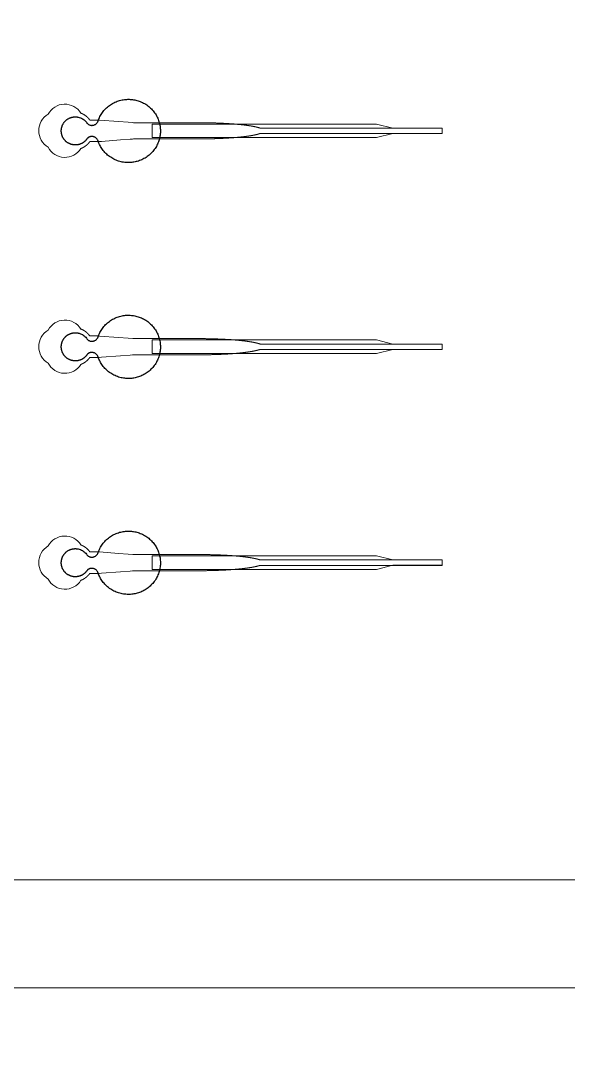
# Model space of a CAD drawing. Header units: inches. Extents: x -52997 to 52003, y -52254 to 52746.
# Drawn here: x 11659 to 16729, y -20643 to -10988 of the extents above; entities that cross this region are included whole.
import ezdxf

# ---------------------------------------------------------------- set-up
doc = ezdxf.new("R2010")
doc.units = ezdxf.units.IN
doc.header["$MEASUREMENT"] = 0
doc.layers.add('1', color=1, linetype='Continuous')
doc.layers.add('2', color=140, linetype='Continuous', lineweight=0)
doc.layers.add('3', color=90, linetype='Continuous', lineweight=0)

msp = doc.modelspace()

# ---------------------------------------------------------------- linework, layer by layer
at = {"layer": '1'}
for points in [[(-16283.4, -47485.7), (0, -47485.7), (16283.4, -47485.7, 5.999107)], [(-16250, -47285.7), (0, -47285.7), (16250, -47285.7, 5.986812)], [(-13685.8, -45485.7), (0, -45485.7), (13685.8, -45485.7, 6.794322)]]:
    msp.add_lwpolyline(points, format="xyb", close=True, dxfattribs=at)
msp.add_circle((-497.2, 245.8), 52500, dxfattribs=at)
for points in [[(12273.5, -12078.6), (12295.7, -12055.5), (12327.3, -12060.7), (12359, -12065.9), (12372.6, -12094.9), (12448, -12335.8), (12700, -12298.1), (12952, -12260.4), (12952.2, -12008.3), (12952.3, -11756.1), (12700.3, -11718.2), (12448.3, -11680.3), (12372.7, -11921.1), (12359.4, -11949.6), (12328.6, -11955.3), (12297.7, -11961.1), (12275.1, -11939.3), (12223.8, -11855.9), (12129.4, -11882), (12035, -11908.1), (12033.8, -12006), (12032.6, -12104), (12126.4, -12132.4), (12220.1, -12160.8), (12273.5, -12078.6)], [(12273.5, -14078.6), (12295.7, -14055.5), (12327.3, -14060.7), (12359, -14065.9), (12372.6, -14094.9), (12448, -14335.8), (12700, -14298.1), (12952, -14260.4), (12952.2, -14008.3), (12952.3, -13756.1), (12700.3, -13718.2), (12448.3, -13680.3), (12372.7, -13921.1), (12359.4, -13949.6), (12328.6, -13955.3), (12297.7, -13961.1), (12275.1, -13939.3), (12223.8, -13855.9), (12129.4, -13882), (12035, -13908.1), (12033.8, -14006), (12032.6, -14104), (12126.4, -14132.4), (12220.1, -14160.8), (12273.5, -14078.6)], [(12273.5, -16078.6), (12295.7, -16055.5), (12327.3, -16060.7), (12359, -16065.9), (12372.6, -16094.9), (12448, -16335.8), (12700, -16298.1), (12952, -16260.4), (12952.2, -16008.3), (12952.3, -15756.1), (12700.3, -15718.2), (12448.3, -15680.3), (12372.7, -15921.1), (12359.4, -15949.6), (12328.6, -15955.3), (12297.7, -15961.1), (12275.1, -15939.3), (12223.8, -15855.9), (12129.4, -15882), (12035, -15908.1), (12033.8, -16006), (12032.6, -16104), (12126.4, -16132.4), (12220.1, -16160.8), (12273.5, -16078.6)]]:
    msp.add_rational_spline(points, [1, 0.884783429184, 1, 0.884783429184, 1, 0.758252289935, 1, 0.758252289935, 1, 0.758252289935, 1, 0.758252289935, 1, 0.888941908896, 1, 0.888941908896, 1, 0.79946124759, 1, 0.79946124759, 1, 0.79946124759, 1, 0.79946124759, 1], degree=2, knots=[0, 0, 0, 0.969535, 0.969535, 1.939069, 1.939069, 3.359405, 3.359405, 4.779741, 4.779741, 6.200078, 6.200078, 7.620414, 7.620414, 8.571947, 8.571947, 9.52348, 9.52348, 10.812277, 10.812277, 12.101074, 12.101074, 13.389871, 13.389871, 14.678668, 14.678668, 14.678668], dxfattribs=at)
at = {"layer": '2'}
for points in [[(-16283.4, -47485.7), (0, -47485.7), (16283.4, -47485.7, 5.999107)], [(-16250, -47285.7), (0, -47285.7), (16250, -47285.7, 5.986812)], [(-13685.8, -45485.7), (0, -45485.7), (13685.8, -45485.7, 6.794322)], [(12216.2, -12170.4), (12216.5, -12170.3), (12217.4, -12170), (12218.2, -12169.7), (12219.1, -12169.3), (12219.9, -12169), (12220.8, -12168.6), (12221.6, -12168.3), (12222.5, -12167.9), (12223.3, -12167.5), (12224.2, -12167.2), (12225, -12166.8), (12225.9, -12166.4), (12226.7, -12166), (12227.6, -12165.6), (12228.5, -12165.2), (12229.3, -12164.8), (12230.2, -12164.4), (12231, -12163.9), (12231.9, -12163.5), (12232.7, -12163.1), (12233.6, -12162.6), (12234.5, -12162.2), (12235.3, -12161.7), (12236.2, -12161.3), (12237, -12160.8), (12237.9, -12160.3), (12238.8, -12159.9), (12239.6, -12159.4), (12240.5, -12158.9), (12241.3, -12158.4), (12242.2, -12157.9), (12243, -12157.4), (12243.9, -12156.9), (12244.7, -12156.4), (12245.6, -12155.8), (12246.4, -12155.3), (12247.3, -12154.8), (12248.1, -12154.2), (12249, -12153.7), (12249.8, -12153.1), (12250.6, -12152.6), (12251.5, -12152), (12252.3, -12151.4), (12253.1, -12150.9), (12254, -12150.3), (12254.8, -12149.7), (12255.6, -12149.1), (12256.5, -12148.5), (12257.3, -12147.9), (12258.1, -12147.3), (12258.9, -12146.7), (12259.7, -12146.1), (12260.5, -12145.5), (12261.3, -12144.8), (12262.2, -12144.2), (12263, -12143.6), (12263.8, -12142.9), (12264.5, -12142.3), (12265.3, -12141.7), (12266.1, -12141), (12266.9, -12140.4), (12267.7, -12139.7), (12268.5, -12139), (12269.2, -12138.4), (12270, -12137.7), (12270.8, -12137), (12271.5, -12136.3), (12272.3, -12135.7), (12273, -12135), (12273.8, -12134.3), (12274.5, -12133.6), (12275.3, -12132.9), (12276, -12132.2), (12276.7, -12131.5), (12277.5, -12130.8), (12278.2, -12130.1), (12278.9, -12129.3), (12279.6, -12128.6), (12280.3, -12127.9), (12281, -12127.2), (12281.7, -12126.4), (12282.4, -12125.7), (12283.1, -12125), (12283.8, -12124.3), (12284.4, -12123.5), (12285.1, -12122.8), (12285.8, -12122), (12286.4, -12121.3), (12287.1, -12120.5), (12287.7, -12119.8), (12288.3, -12119), (12289, -12118.3), (12289.6, -12117.5), (12290.2, -12116.8), (12290.8, -12116), (12291.5, -12115.3), (12292.1, -12114.5), (12292.7, -12113.7), (12293.2, -12113), (12293.8, -12112.2), (12294.4, -12111.4), (12295, -12110.7), (12295.5, -12109.9), (12296.1, -12109.1), (12296.7, -12108.4), (12297.2, -12107.6), (12297.7, -12106.8), (12341.3, -12106.8), (12363.1, -12106.8), (12374, -12106.8), (12376.8, -12106.8), (12378.1, -12106.8), (12378.2, -12106.8), (12378.2, -12106.8), (12378.2, -12106.8), (12378.2, -12106.8), (12378.2, -12106.8), (12378.3, -12106.8), (12378.6, -12106.8), (12379.3, -12106.7), (12380.7, -12106.6), (12383.5, -12106.4), (12405.5, -12104.7), (12582.2, -12091.2), (12670.5, -12084.4), (12692.6, -12082.7), (12703.6, -12081.9), (12704, -12081.8), (12704.1, -12081.8), (12704.1, -12081.8), (12704.1, -12081.8), (12704.2, -12081.8), (12704.6, -12081.8), (12965.1, -12081.8), (12971.4, -12081.8), (12984, -12081.8), (13084.5, -12081.8), (13285.5, -12081.8), (13298.1, -12081.8), (13304.3, -12081.8), (13307.5, -12081.8), (13309.1, -12081.8), (13309.4, -12081.8), (13309.6, -12081.8), (13309.7, -12081.8), (13309.8, -12081.8), (13309.8, -12081.8), (13309.8, -12081.8), (13310.4, -12081.8), (13315, -12081.8), (13319.6, -12081.8), (13324.2, -12081.8), (13328.8, -12081.8), (13333.5, -12081.8), (13338.1, -12081.7), (13342.8, -12081.7), (13347.5, -12081.7), (13352.2, -12081.6), (13356.9, -12081.6), (13361.6, -12081.6), (13366.3, -12081.5), (13371.1, -12081.4), (13375.8, -12081.4), (13380.6, -12081.3), (13385.3, -12081.2), (13390.1, -12081.2), (13394.9, -12081.1), (13399.6, -12081), (13404.4, -12080.9), (13409.2, -12080.8), (13414, -12080.7), (13418.8, -12080.6), (13423.6, -12080.5), (13428.5, -12080.3), (13433.3, -12080.2), (13438.1, -12080.1), (13442.9, -12080), (13447.8, -12079.8), (13452.6, -12079.7), (13457.4, -12079.5), (13462.3, -12079.4), (13467.1, -12079.2), (13471.9, -12079), (13476.8, -12078.9), (13481.6, -12078.7), (13486.4, -12078.5), (13491.2, -12078.3), (13496.1, -12078.1), (13500.9, -12077.9), (13505.7, -12077.7), (13510.5, -12077.5), (13515.3, -12077.3), (13520.1, -12077.1), (13524.9, -12076.8), (13529.7, -12076.6), (13534.5, -12076.4), (13539.2, -12076.1), (13544, -12075.9), (13548.7, -12075.6), (13553.5, -12075.4), (13558.2, -12075.1), (13562.9, -12074.8), (13567.6, -12074.6), (13572.3, -12074.3), (13577, -12074), (13581.7, -12073.7), (13586.3, -12073.4), (13591, -12073.1), (13595.6, -12072.8), (13600.2, -12072.5), (13604.8, -12072.1), (13609.4, -12071.8), (13611.6, -12071.6), (13613.9, -12071.5), (13616.2, -12071.3), (13618.5, -12071.1), (13620.7, -12071), (13623, -12070.8), (13625.2, -12070.6), (13627.5, -12070.5), (13629.7, -12070.3), (13631.9, -12070.1), (13634.2, -12069.9), (13636.4, -12069.7), (13638.6, -12069.6), (13640.8, -12069.4), (13643.1, -12069.2), (13645.3, -12069), (13647.5, -12068.8), (13649.6, -12068.6), (13651.8, -12068.5), (13654, -12068.3), (13656.2, -12068.1), (13658.4, -12067.9), (13660.5, -12067.7), (13662.7, -12067.5), (13664.8, -12067.3), (13667, -12067.1), (13669.1, -12066.9), (13671.2, -12066.7), (13673.4, -12066.5), (13675.5, -12066.3), (13677.6, -12066.1), (13679.7, -12065.9), (13681.8, -12065.7), (13683.9, -12065.5), (13686, -12065.3), (13688.1, -12065.1), (13690.1, -12064.8), (13692.2, -12064.6), (13694.2, -12064.4), (13696.3, -12064.2), (13698.3, -12064), (13700.4, -12063.8), (13702.4, -12063.5), (13704.4, -12063.3), (13706.4, -12063.1), (13708.4, -12062.9), (13710.4, -12062.7), (13712.4, -12062.4), (13714.4, -12062.2), (13716.4, -12062), (13718.3, -12061.8), (13720.3, -12061.5), (13722.2, -12061.3), (13724.2, -12061.1), (13726.1, -12060.8), (13728, -12060.6), (13729.9, -12060.4), (13731.9, -12060.1), (13733.8, -12059.9), (13735.6, -12059.7), (13737.5, -12059.4), (13739.4, -12059.2), (13741.3, -12058.9), (13743.1, -12058.7), (13745, -12058.5), (13746.8, -12058.2), (13748.6, -12058), (13750.5, -12057.7), (13752.3, -12057.5), (13754.1, -12057.2), (13755.9, -12057), (13757.7, -12056.7), (13759.4, -12056.5), (13761.2, -12056.2), (13763, -12056), (13764.7, -12055.7), (13766.4, -12055.5), (13768.2, -12055.2), (13769.9, -12055), (13771.6, -12054.7), (13773.3, -12054.5), (13775, -12054.2), (13776.7, -12053.9), (13778.4, -12053.7), (13780, -12053.4), (13781.7, -12053.2), (13783.3, -12052.9), (13784.9, -12052.6), (13786.6, -12052.4), (13788.2, -12052.1), (13789.8, -12051.8), (13791.4, -12051.6), (13793, -12051.3), (13794.5, -12051), (13796.1, -12050.8), (13797.7, -12050.5), (13799.2, -12050.2), (13800.7, -12050), (13802.3, -12049.7), (13803.8, -12049.4), (13805.3, -12049.1), (13806.8, -12048.9), (13808.2, -12048.6), (13809.7, -12048.3), (13811.2, -12048), (13812.6, -12047.8), (13814.1, -12047.5), (13815.5, -12047.2), (13816.9, -12046.9), (13818.3, -12046.6), (13819.7, -12046.4), (13821.1, -12046.1), (13822.5, -12045.8), (13823.8, -12045.5), (13825.2, -12045.2), (13826.5, -12044.9), (13827.9, -12044.7), (13829.2, -12044.4), (13830.5, -12044.1), (13831.8, -12043.8), (13833.1, -12043.5), (13834.4, -12043.2), (13835.6, -12043), (13836.9, -12042.7), (13838.2, -12042.4), (13839.4, -12042.1), (13840.6, -12041.8), (13841.8, -12041.5), (13843, -12041.2), (13844.2, -12040.9), (13845.4, -12040.6), (13846.6, -12040.3), (13847.7, -12040.1), (13848.9, -12039.8), (13850, -12039.5), (13851.2, -12039.2), (13852.3, -12038.9), (13853.4, -12038.6), (13854.5, -12038.3), (13855.5, -12038), (13856.6, -12037.7), (13857.7, -12037.4), (13858.7, -12037.1), (13859.8, -12036.8), (13860.8, -12036.5), (13861.8, -12036.2), (13862.8, -12035.9), (13863.8, -12035.6), (13864.8, -12035.3), (13865.8, -12035), (13866.7, -12034.7), (13867.7, -12034.4), (13868.6, -12034.1), (13869.5, -12033.8), (13870.5, -12033.5), (13871.4, -12033.2), (13872.3, -12032.9), (13873.1, -12032.6), (13874, -12032.3), (13875.4, -12031.9), (15561.1, -12032), (15561.1, -11981.8), (13875.5, -11981.8), (13875.2, -11981.7), (13874.4, -11981.4), (13873.5, -11981.1), (13872.6, -11980.8), (13871.7, -11980.5), (13870.8, -11980.2), (13869.9, -11979.9), (13869, -11979.6), (13868, -11979.3), (13867.1, -11979), (13866.1, -11978.7), (13865.1, -11978.4), (13864.2, -11978.1), (13863.2, -11977.8), (13862.2, -11977.5), (13861.1, -11977.2), (13860.1, -11976.9), (13859.1, -11976.6), (13858, -11976.3), (13857, -11976.1), (13855.9, -11975.8), (13854.8, -11975.5), (13853.7, -11975.2), (13852.6, -11974.9), (13851.5, -11974.6), (13850.4, -11974.3), (13849.2, -11974), (13848.1, -11973.7), (13846.9, -11973.4), (13845.8, -11973.1), (13844.6, -11972.8), (13843.4, -11972.5), (13842.2, -11972.2), (13841, -11971.9), (13839.7, -11971.7), (13838.5, -11971.4), (13837.3, -11971.1), (13836, -11970.8), (13834.7, -11970.5), (13833.5, -11970.2), (13832.2, -11969.9), (13830.9, -11969.6), (13829.6, -11969.4), (13828.2, -11969.1), (13826.9, -11968.8), (13825.6, -11968.5), (13824.2, -11968.2), (13822.8, -11967.9), (13821.5, -11967.7), (13820.1, -11967.4), (13818.7, -11967.1), (13817.3, -11966.8), (13815.8, -11966.5), (13814.4, -11966.3), (13813, -11966), (13811.5, -11965.7), (13810.1, -11965.4), (13808.6, -11965.1), (13807.1, -11964.9), (13805.6, -11964.6), (13804.1, -11964.3), (13802.6, -11964), (13801.1, -11963.8), (13799.5, -11963.5), (13798, -11963.2), (13796.5, -11963), (13794.9, -11962.7), (13793.3, -11962.4), (13791.7, -11962.2), (13790.1, -11961.9), (13788.5, -11961.6), (13786.9, -11961.4), (13785.3, -11961.1), (13783.7, -11960.8), (13782, -11960.6), (13780.4, -11960.3), (13778.7, -11960), (13777, -11959.8), (13775.4, -11959.5), (13773.7, -11959.3), (13772, -11959), (13770.3, -11958.7), (13768.5, -11958.5), (13766.8, -11958.2), (13765.1, -11958), (13763.3, -11957.7), (13761.6, -11957.5), (13759.8, -11957.2), (13758, -11957), (13756.2, -11956.7), (13754.4, -11956.5), (13752.6, -11956.2), (13750.8, -11956), (13749, -11955.7), (13747.2, -11955.5), (13745.3, -11955.2), (13743.5, -11955), (13741.6, -11954.8), (13739.8, -11954.5), (13737.9, -11954.3), (13736, -11954), (13734.1, -11953.8), (13732.2, -11953.6), (13730.3, -11953.3), (13728.4, -11953.1), (13726.5, -11952.9), (13724.6, -11952.6), (13722.6, -11952.4), (13720.7, -11952.2), (13718.7, -11951.9), (13716.8, -11951.7), (13714.8, -11951.5), (13712.8, -11951.3), (13710.8, -11951), (13708.8, -11950.8), (13706.8, -11950.6), (13704.8, -11950.4), (13702.8, -11950.2), (13700.8, -11949.9), (13698.8, -11949.7), (13696.7, -11949.5), (13694.7, -11949.3), (13692.6, -11949.1), (13690.6, -11948.9), (13688.5, -11948.7), (13686.4, -11948.4), (13684.3, -11948.2), (13682.3, -11948), (13680.2, -11947.8), (13678.1, -11947.6), (13675.9, -11947.4), (13673.8, -11947.2), (13671.7, -11947), (13669.6, -11946.8), (13667.5, -11946.6), (13665.3, -11946.4), (13663.2, -11946.2), (13661, -11946), (13658.9, -11945.8), (13656.7, -11945.6), (13654.5, -11945.4), (13652.3, -11945.3), (13650.2, -11945.1), (13648, -11944.9), (13645.8, -11944.7), (13643.6, -11944.5), (13641.4, -11944.3), (13639.2, -11944.1), (13637, -11944), (13634.7, -11943.8), (13632.5, -11943.6), (13630.3, -11943.4), (13628, -11943.2), (13625.8, -11943.1), (13623.6, -11942.9), (13621.3, -11942.7), (13619.1, -11942.6), (13616.8, -11942.4), (13614.5, -11942.2), (13612.3, -11942.1), (13607.7, -11941.7), (13603.1, -11941.4), (13598.6, -11941.1), (13594, -11940.8), (13589.3, -11940.5), (13584.7, -11940.2), (13580.1, -11939.9), (13575.4, -11939.6), (13570.7, -11939.3), (13566.1, -11939), (13561.4, -11938.7), (13556.7, -11938.5), (13551.9, -11938.2), (13547.2, -11937.9), (13542.5, -11937.7), (13537.7, -11937.5), (13533, -11937.2), (13528.2, -11937), (13523.4, -11936.7), (13518.7, -11936.5), (13513.9, -11936.3), (13509.1, -11936.1), (13504.3, -11935.9), (13499.5, -11935.7), (13494.7, -11935.5), (13489.9, -11935.3), (13485.1, -11935.1), (13480.3, -11934.9), (13475.5, -11934.7), (13470.7, -11934.6), (13465.9, -11934.4), (13461.1, -11934.3), (13456.3, -11934.1), (13451.4, -11933.9), (13446.6, -11933.8), (13441.8, -11933.7), (13437, -11933.5), (13432.2, -11933.4), (13427.4, -11933.3), (13422.7, -11933.2), (13417.9, -11933.1), (13413.1, -11932.9), (13408.3, -11932.8), (13403.6, -11932.8), (13398.8, -11932.7), (13394, -11932.6), (13389.3, -11932.5), (13384.6, -11932.4), (13379.8, -11932.3), (13375.1, -11932.3), (13370.4, -11932.2), (13365.7, -11932.2), (13361, -11932.1), (13356.3, -11932.1), (13351.7, -11932), (13347, -11932), (13342.3, -11931.9), (13337.7, -11931.9), (13333.1, -11931.9), (13328.5, -11931.9), (13323.9, -11931.9), (13321.6, -11931.8), (13321, -11931.8), (13320.7, -11931.8), (13320.6, -11931.8), (13320.4, -11931.8), (13318.8, -11931.8), (13312.4, -11931.8), (13299.7, -11931.8), (13248.7, -11931.8), (13044.8, -11931.8), (12993.8, -11931.8), (12968.3, -11931.8), (12961.9, -11931.8), (12960.3, -11931.8), (12704.5, -11931.8), (12704.1, -11931.8), (12704.1, -11931.8), (12704.1, -11931.8), (12704, -11931.8), (12703.9, -11931.8), (12703.6, -11931.8), (12702.2, -11931.7), (12696.7, -11931.3), (12652.5, -11927.9), (12564.2, -11921.1), (12387.6, -11907.6), (12382, -11907.1), (12379.3, -11906.9), (12378.6, -11906.9), (12378.2, -11906.8), (12378.2, -11906.8), (12378.2, -11906.8), (12378.2, -11906.8), (12378.2, -11906.8), (12378.1, -11906.8), (12378.1, -11906.8), (12377.8, -11906.8), (12375, -11906.8), (12369.6, -11906.8), (12358.7, -11906.8), (12336.9, -11906.8), (12315.1, -11906.8), (12304.2, -11906.8), (12298.8, -11906.8), (12298.1, -11906.8), (12297.9, -11906.8), (12297.8, -11906.8), (12297.8, -11906.8), (12297.8, -11906.8), (12297.7, -11906.8), (12297.7, -11906.8), (12297.3, -11906.2), (12296.5, -11905.1), (12295.7, -11904), (12294.9, -11902.9), (12294.1, -11901.8), (12293.2, -11900.6), (12292.4, -11899.5), (12291.5, -11898.4), (12290.6, -11897.3), (12289.7, -11896.2), (12288.8, -11895.1), (12287.9, -11894), (12286.9, -11892.9), (12286, -11891.8), (12285, -11890.7), (12284, -11889.6), (12283, -11888.5), (12282, -11887.5), (12281, -11886.4), (12280, -11885.3), (12279, -11884.3), (12277.9, -11883.2), (12276.8, -11882.2), (12275.8, -11881.1), (12274.7, -11880.1), (12273.6, -11879), (12272.5, -11878), (12271.3, -11877), (12270.2, -11876), (12269.1, -11875), (12267.9, -11874), (12266.7, -11873), (12265.6, -11872), (12264.4, -11871), (12263.2, -11870.1), (12262, -11869.1), (12260.7, -11868.2), (12259.5, -11867.2), (12258.3, -11866.3), (12257, -11865.4), (12255.8, -11864.5), (12254.5, -11863.6), (12253.2, -11862.7), (12251.9, -11861.8), (12250.6, -11861), (12249.3, -11860.1), (12248, -11859.3), (12246.7, -11858.4), (12245.4, -11857.6), (12244, -11856.8), (12242.7, -11856), (12241.3, -11855.2), (12240, -11854.4), (12238.6, -11853.6), (12237.3, -11852.9), (12235.9, -11852.1), (12234.5, -11851.4), (12233.1, -11850.7), (12231.7, -11850), (12230.3, -11849.3), (12228.9, -11848.6), (12227.5, -11848), (12226.1, -11847.3), (12224.7, -11846.7), (12223.2, -11846.1), (12221.8, -11845.5), (12220.4, -11844.9), (12219, -11844.3), (12217.5, -11843.7), (12216.3, -11843.2, 0.576044), (11911.7, -11852.6, 0.560065), (11911.7, -12159.1, 0.578435)], [(12216.2, -14170.4), (12216.5, -14170.3), (12217.4, -14170), (12218.2, -14169.7), (12219.1, -14169.3), (12219.9, -14169), (12220.8, -14168.6), (12221.6, -14168.3), (12222.5, -14167.9), (12223.3, -14167.5), (12224.2, -14167.2), (12225, -14166.8), (12225.9, -14166.4), (12226.7, -14166), (12227.6, -14165.6), (12228.5, -14165.2), (12229.3, -14164.8), (12230.2, -14164.4), (12231, -14163.9), (12231.9, -14163.5), (12232.7, -14163.1), (12233.6, -14162.6), (12234.5, -14162.2), (12235.3, -14161.7), (12236.2, -14161.3), (12237, -14160.8), (12237.9, -14160.3), (12238.8, -14159.9), (12239.6, -14159.4), (12240.5, -14158.9), (12241.3, -14158.4), (12242.2, -14157.9), (12243, -14157.4), (12243.9, -14156.9), (12244.7, -14156.4), (12245.6, -14155.8), (12246.4, -14155.3), (12247.3, -14154.8), (12248.1, -14154.2), (12249, -14153.7), (12249.8, -14153.1), (12250.6, -14152.6), (12251.5, -14152), (12252.3, -14151.4), (12253.1, -14150.9), (12254, -14150.3), (12254.8, -14149.7), (12255.6, -14149.1), (12256.5, -14148.5), (12257.3, -14147.9), (12258.1, -14147.3), (12258.9, -14146.7), (12259.7, -14146.1), (12260.5, -14145.5), (12261.3, -14144.8), (12262.2, -14144.2), (12263, -14143.6), (12263.8, -14142.9), (12264.5, -14142.3), (12265.3, -14141.7), (12266.1, -14141), (12266.9, -14140.4), (12267.7, -14139.7), (12268.5, -14139), (12269.2, -14138.4), (12270, -14137.7), (12270.8, -14137), (12271.5, -14136.3), (12272.3, -14135.7), (12273, -14135), (12273.8, -14134.3), (12274.5, -14133.6), (12275.3, -14132.9), (12276, -14132.2), (12276.7, -14131.5), (12277.5, -14130.8), (12278.2, -14130.1), (12278.9, -14129.3), (12279.6, -14128.6), (12280.3, -14127.9), (12281, -14127.2), (12281.7, -14126.4), (12282.4, -14125.7), (12283.1, -14125), (12283.8, -14124.3), (12284.4, -14123.5), (12285.1, -14122.8), (12285.8, -14122), (12286.4, -14121.3), (12287.1, -14120.5), (12287.7, -14119.8), (12288.3, -14119), (12289, -14118.3), (12289.6, -14117.5), (12290.2, -14116.8), (12290.8, -14116), (12291.5, -14115.3), (12292.1, -14114.5), (12292.7, -14113.7), (12293.2, -14113), (12293.8, -14112.2), (12294.4, -14111.4), (12295, -14110.7), (12295.5, -14109.9), (12296.1, -14109.1), (12296.7, -14108.4), (12297.2, -14107.6), (12297.7, -14106.8), (12341.3, -14106.8), (12363.1, -14106.8), (12374, -14106.8), (12376.8, -14106.8), (12378.1, -14106.8), (12378.2, -14106.8), (12378.2, -14106.8), (12378.2, -14106.8), (12378.2, -14106.8), (12378.2, -14106.8), (12378.3, -14106.8), (12378.6, -14106.8), (12379.3, -14106.7), (12380.7, -14106.6), (12383.5, -14106.4), (12405.5, -14104.7), (12582.2, -14091.2), (12670.5, -14084.4), (12692.6, -14082.7), (12703.6, -14081.9), (12704, -14081.8), (12704.1, -14081.8), (12704.1, -14081.8), (12704.1, -14081.8), (12704.2, -14081.8), (12704.6, -14081.8), (12965.1, -14081.8), (12971.4, -14081.8), (12984, -14081.8), (13084.5, -14081.8), (13285.5, -14081.8), (13298.1, -14081.8), (13304.3, -14081.8), (13307.5, -14081.8), (13309.1, -14081.8), (13309.4, -14081.8), (13309.6, -14081.8), (13309.7, -14081.8), (13309.8, -14081.8), (13309.8, -14081.8), (13309.8, -14081.8), (13310.4, -14081.8), (13315, -14081.8), (13319.6, -14081.8), (13324.2, -14081.8), (13328.8, -14081.8), (13333.5, -14081.8), (13338.1, -14081.7), (13342.8, -14081.7), (13347.5, -14081.7), (13352.2, -14081.6), (13356.9, -14081.6), (13361.6, -14081.6), (13366.3, -14081.5), (13371.1, -14081.4), (13375.8, -14081.4), (13380.6, -14081.3), (13385.3, -14081.2), (13390.1, -14081.2), (13394.9, -14081.1), (13399.6, -14081), (13404.4, -14080.9), (13409.2, -14080.8), (13414, -14080.7), (13418.8, -14080.6), (13423.6, -14080.5), (13428.5, -14080.3), (13433.3, -14080.2), (13438.1, -14080.1), (13442.9, -14080), (13447.8, -14079.8), (13452.6, -14079.7), (13457.4, -14079.5), (13462.3, -14079.4), (13467.1, -14079.2), (13471.9, -14079), (13476.8, -14078.9), (13481.6, -14078.7), (13486.4, -14078.5), (13491.2, -14078.3), (13496.1, -14078.1), (13500.9, -14077.9), (13505.7, -14077.7), (13510.5, -14077.5), (13515.3, -14077.3), (13520.1, -14077.1), (13524.9, -14076.8), (13529.7, -14076.6), (13534.5, -14076.4), (13539.2, -14076.1), (13544, -14075.9), (13548.7, -14075.6), (13553.5, -14075.4), (13558.2, -14075.1), (13562.9, -14074.8), (13567.6, -14074.6), (13572.3, -14074.3), (13577, -14074), (13581.7, -14073.7), (13586.3, -14073.4), (13591, -14073.1), (13595.6, -14072.8), (13600.2, -14072.5), (13604.8, -14072.1), (13609.4, -14071.8), (13611.6, -14071.6), (13613.9, -14071.5), (13616.2, -14071.3), (13618.5, -14071.1), (13620.7, -14071), (13623, -14070.8), (13625.2, -14070.6), (13627.5, -14070.5), (13629.7, -14070.3), (13631.9, -14070.1), (13634.2, -14069.9), (13636.4, -14069.7), (13638.6, -14069.6), (13640.8, -14069.4), (13643.1, -14069.2), (13645.3, -14069), (13647.5, -14068.8), (13649.6, -14068.6), (13651.8, -14068.5), (13654, -14068.3), (13656.2, -14068.1), (13658.4, -14067.9), (13660.5, -14067.7), (13662.7, -14067.5), (13664.8, -14067.3), (13667, -14067.1), (13669.1, -14066.9), (13671.2, -14066.7), (13673.4, -14066.5), (13675.5, -14066.3), (13677.6, -14066.1), (13679.7, -14065.9), (13681.8, -14065.7), (13683.9, -14065.5), (13686, -14065.3), (13688.1, -14065.1), (13690.1, -14064.8), (13692.2, -14064.6), (13694.2, -14064.4), (13696.3, -14064.2), (13698.3, -14064), (13700.4, -14063.8), (13702.4, -14063.5), (13704.4, -14063.3), (13706.4, -14063.1), (13708.4, -14062.9), (13710.4, -14062.7), (13712.4, -14062.4), (13714.4, -14062.2), (13716.4, -14062), (13718.3, -14061.8), (13720.3, -14061.5), (13722.2, -14061.3), (13724.2, -14061.1), (13726.1, -14060.8), (13728, -14060.6), (13729.9, -14060.4), (13731.9, -14060.1), (13733.8, -14059.9), (13735.6, -14059.7), (13737.5, -14059.4), (13739.4, -14059.2), (13741.3, -14058.9), (13743.1, -14058.7), (13745, -14058.5), (13746.8, -14058.2), (13748.6, -14058), (13750.5, -14057.7), (13752.3, -14057.5), (13754.1, -14057.2), (13755.9, -14057), (13757.7, -14056.7), (13759.4, -14056.5), (13761.2, -14056.2), (13763, -14056), (13764.7, -14055.7), (13766.4, -14055.5), (13768.2, -14055.2), (13769.9, -14055), (13771.6, -14054.7), (13773.3, -14054.5), (13775, -14054.2), (13776.7, -14053.9), (13778.4, -14053.7), (13780, -14053.4), (13781.7, -14053.2), (13783.3, -14052.9), (13784.9, -14052.6), (13786.6, -14052.4), (13788.2, -14052.1), (13789.8, -14051.8), (13791.4, -14051.6), (13793, -14051.3), (13794.5, -14051), (13796.1, -14050.8), (13797.7, -14050.5), (13799.2, -14050.2), (13800.7, -14050), (13802.3, -14049.7), (13803.8, -14049.4), (13805.3, -14049.1), (13806.8, -14048.9), (13808.2, -14048.6), (13809.7, -14048.3), (13811.2, -14048), (13812.6, -14047.8), (13814.1, -14047.5), (13815.5, -14047.2), (13816.9, -14046.9), (13818.3, -14046.6), (13819.7, -14046.4), (13821.1, -14046.1), (13822.5, -14045.8), (13823.8, -14045.5), (13825.2, -14045.2), (13826.5, -14044.9), (13827.9, -14044.7), (13829.2, -14044.4), (13830.5, -14044.1), (13831.8, -14043.8), (13833.1, -14043.5), (13834.4, -14043.2), (13835.6, -14043), (13836.9, -14042.7), (13838.2, -14042.4), (13839.4, -14042.1), (13840.6, -14041.8), (13841.8, -14041.5), (13843, -14041.2), (13844.2, -14040.9), (13845.4, -14040.6), (13846.6, -14040.3), (13847.7, -14040.1), (13848.9, -14039.8), (13850, -14039.5), (13851.2, -14039.2), (13852.3, -14038.9), (13853.4, -14038.6), (13854.5, -14038.3), (13855.5, -14038), (13856.6, -14037.7), (13857.7, -14037.4), (13858.7, -14037.1), (13859.8, -14036.8), (13860.8, -14036.5), (13861.8, -14036.2), (13862.8, -14035.9), (13863.8, -14035.6), (13864.8, -14035.3), (13865.8, -14035), (13866.7, -14034.7), (13867.7, -14034.4), (13868.6, -14034.1), (13869.5, -14033.8), (13870.5, -14033.5), (13871.4, -14033.2), (13872.3, -14032.9), (13873.1, -14032.6), (13874, -14032.3), (13875.4, -14031.9), (15561.1, -14032), (15561.1, -13981.8), (13875.5, -13981.8), (13875.2, -13981.7), (13874.4, -13981.4), (13873.5, -13981.1), (13872.6, -13980.8), (13871.7, -13980.5), (13870.8, -13980.2), (13869.9, -13979.9), (13869, -13979.6), (13868, -13979.3), (13867.1, -13979), (13866.1, -13978.7), (13865.1, -13978.4), (13864.2, -13978.1), (13863.2, -13977.8), (13862.2, -13977.5), (13861.1, -13977.2), (13860.1, -13976.9), (13859.1, -13976.6), (13858, -13976.3), (13857, -13976.1), (13855.9, -13975.8), (13854.8, -13975.5), (13853.7, -13975.2), (13852.6, -13974.9), (13851.5, -13974.6), (13850.4, -13974.3), (13849.2, -13974), (13848.1, -13973.7), (13846.9, -13973.4), (13845.8, -13973.1), (13844.6, -13972.8), (13843.4, -13972.5), (13842.2, -13972.2), (13841, -13971.9), (13839.7, -13971.7), (13838.5, -13971.4), (13837.3, -13971.1), (13836, -13970.8), (13834.7, -13970.5), (13833.5, -13970.2), (13832.2, -13969.9), (13830.9, -13969.6), (13829.6, -13969.4), (13828.2, -13969.1), (13826.9, -13968.8), (13825.6, -13968.5), (13824.2, -13968.2), (13822.8, -13967.9), (13821.5, -13967.7), (13820.1, -13967.4), (13818.7, -13967.1), (13817.3, -13966.8), (13815.8, -13966.5), (13814.4, -13966.3), (13813, -13966), (13811.5, -13965.7), (13810.1, -13965.4), (13808.6, -13965.1), (13807.1, -13964.9), (13805.6, -13964.6), (13804.1, -13964.3), (13802.6, -13964), (13801.1, -13963.8), (13799.5, -13963.5), (13798, -13963.2), (13796.5, -13963), (13794.9, -13962.7), (13793.3, -13962.4), (13791.7, -13962.2), (13790.1, -13961.9), (13788.5, -13961.6), (13786.9, -13961.4), (13785.3, -13961.1), (13783.7, -13960.8), (13782, -13960.6), (13780.4, -13960.3), (13778.7, -13960), (13777, -13959.8), (13775.4, -13959.5), (13773.7, -13959.3), (13772, -13959), (13770.3, -13958.7), (13768.5, -13958.5), (13766.8, -13958.2), (13765.1, -13958), (13763.3, -13957.7), (13761.6, -13957.5), (13759.8, -13957.2), (13758, -13957), (13756.2, -13956.7), (13754.4, -13956.5), (13752.6, -13956.2), (13750.8, -13956), (13749, -13955.7), (13747.2, -13955.5), (13745.3, -13955.2), (13743.5, -13955), (13741.6, -13954.8), (13739.8, -13954.5), (13737.9, -13954.3), (13736, -13954), (13734.1, -13953.8), (13732.2, -13953.6), (13730.3, -13953.3), (13728.4, -13953.1), (13726.5, -13952.9), (13724.6, -13952.6), (13722.6, -13952.4), (13720.7, -13952.2), (13718.7, -13951.9), (13716.8, -13951.7), (13714.8, -13951.5), (13712.8, -13951.3), (13710.8, -13951), (13708.8, -13950.8), (13706.8, -13950.6), (13704.8, -13950.4), (13702.8, -13950.2), (13700.8, -13949.9), (13698.8, -13949.7), (13696.7, -13949.5), (13694.7, -13949.3), (13692.6, -13949.1), (13690.6, -13948.9), (13688.5, -13948.7), (13686.4, -13948.4), (13684.3, -13948.2), (13682.3, -13948), (13680.2, -13947.8), (13678.1, -13947.6), (13675.9, -13947.4), (13673.8, -13947.2), (13671.7, -13947), (13669.6, -13946.8), (13667.5, -13946.6), (13665.3, -13946.4), (13663.2, -13946.2), (13661, -13946), (13658.9, -13945.8), (13656.7, -13945.6), (13654.5, -13945.4), (13652.3, -13945.3), (13650.2, -13945.1), (13648, -13944.9), (13645.8, -13944.7), (13643.6, -13944.5), (13641.4, -13944.3), (13639.2, -13944.1), (13637, -13944), (13634.7, -13943.8), (13632.5, -13943.6), (13630.3, -13943.4), (13628, -13943.2), (13625.8, -13943.1), (13623.6, -13942.9), (13621.3, -13942.7), (13619.1, -13942.6), (13616.8, -13942.4), (13614.5, -13942.2), (13612.3, -13942.1), (13607.7, -13941.7), (13603.1, -13941.4), (13598.6, -13941.1), (13594, -13940.8), (13589.3, -13940.5), (13584.7, -13940.2), (13580.1, -13939.9), (13575.4, -13939.6), (13570.7, -13939.3), (13566.1, -13939), (13561.4, -13938.7), (13556.7, -13938.5), (13551.9, -13938.2), (13547.2, -13937.9), (13542.5, -13937.7), (13537.7, -13937.5), (13533, -13937.2), (13528.2, -13937), (13523.4, -13936.7), (13518.7, -13936.5), (13513.9, -13936.3), (13509.1, -13936.1), (13504.3, -13935.9), (13499.5, -13935.7), (13494.7, -13935.5), (13489.9, -13935.3), (13485.1, -13935.1), (13480.3, -13934.9), (13475.5, -13934.7), (13470.7, -13934.6), (13465.9, -13934.4), (13461.1, -13934.3), (13456.3, -13934.1), (13451.4, -13933.9), (13446.6, -13933.8), (13441.8, -13933.7), (13437, -13933.5), (13432.2, -13933.4), (13427.4, -13933.3), (13422.7, -13933.2), (13417.9, -13933.1), (13413.1, -13932.9), (13408.3, -13932.8), (13403.6, -13932.8), (13398.8, -13932.7), (13394, -13932.6), (13389.3, -13932.5), (13384.6, -13932.4), (13379.8, -13932.3), (13375.1, -13932.3), (13370.4, -13932.2), (13365.7, -13932.2), (13361, -13932.1), (13356.3, -13932.1), (13351.7, -13932), (13347, -13932), (13342.3, -13931.9), (13337.7, -13931.9), (13333.1, -13931.9), (13328.5, -13931.9), (13323.9, -13931.9), (13321.6, -13931.8), (13321, -13931.8), (13320.7, -13931.8), (13320.6, -13931.8), (13320.4, -13931.8), (13318.8, -13931.8), (13312.4, -13931.8), (13299.7, -13931.8), (13248.7, -13931.8), (13044.8, -13931.8), (12993.8, -13931.8), (12968.3, -13931.8), (12961.9, -13931.8), (12960.3, -13931.8), (12704.5, -13931.8), (12704.1, -13931.8), (12704.1, -13931.8), (12704.1, -13931.8), (12704, -13931.8), (12703.9, -13931.8), (12703.6, -13931.8), (12702.2, -13931.7), (12696.7, -13931.3), (12652.5, -13927.9), (12564.2, -13921.1), (12387.6, -13907.6), (12382, -13907.1), (12379.3, -13906.9), (12378.6, -13906.9), (12378.2, -13906.8), (12378.2, -13906.8), (12378.2, -13906.8), (12378.2, -13906.8), (12378.2, -13906.8), (12378.1, -13906.8), (12378.1, -13906.8), (12377.8, -13906.8), (12375, -13906.8), (12369.6, -13906.8), (12358.7, -13906.8), (12336.9, -13906.8), (12315.1, -13906.8), (12304.2, -13906.8), (12298.8, -13906.8), (12298.1, -13906.8), (12297.9, -13906.8), (12297.8, -13906.8), (12297.8, -13906.8), (12297.8, -13906.8), (12297.7, -13906.8), (12297.7, -13906.8), (12297.3, -13906.2), (12296.5, -13905.1), (12295.7, -13904), (12294.9, -13902.9), (12294.1, -13901.8), (12293.2, -13900.6), (12292.4, -13899.5), (12291.5, -13898.4), (12290.6, -13897.3), (12289.7, -13896.2), (12288.8, -13895.1), (12287.9, -13894), (12286.9, -13892.9), (12286, -13891.8), (12285, -13890.7), (12284, -13889.6), (12283, -13888.5), (12282, -13887.5), (12281, -13886.4), (12280, -13885.3), (12279, -13884.3), (12277.9, -13883.2), (12276.8, -13882.2), (12275.8, -13881.1), (12274.7, -13880.1), (12273.6, -13879), (12272.5, -13878), (12271.3, -13877), (12270.2, -13876), (12269.1, -13875), (12267.9, -13874), (12266.7, -13873), (12265.6, -13872), (12264.4, -13871), (12263.2, -13870.1), (12262, -13869.1), (12260.7, -13868.2), (12259.5, -13867.2), (12258.3, -13866.3), (12257, -13865.4), (12255.8, -13864.5), (12254.5, -13863.6), (12253.2, -13862.7), (12251.9, -13861.8), (12250.6, -13861), (12249.3, -13860.1), (12248, -13859.3), (12246.7, -13858.4), (12245.4, -13857.6), (12244, -13856.8), (12242.7, -13856), (12241.3, -13855.2), (12240, -13854.4), (12238.6, -13853.6), (12237.3, -13852.9), (12235.9, -13852.1), (12234.5, -13851.4), (12233.1, -13850.7), (12231.7, -13850), (12230.3, -13849.3), (12228.9, -13848.6), (12227.5, -13848), (12226.1, -13847.3), (12224.7, -13846.7), (12223.2, -13846.1), (12221.8, -13845.5), (12220.4, -13844.9), (12219, -13844.3), (12217.5, -13843.7), (12216.3, -13843.2, 0.576044), (11911.7, -13852.6, 0.560065), (11911.7, -14159.1, 0.578435)], [(12216.2, -16170.4), (12216.5, -16170.3), (12217.4, -16170), (12218.2, -16169.7), (12219.1, -16169.3), (12219.9, -16169), (12220.8, -16168.6), (12221.6, -16168.3), (12222.5, -16167.9), (12223.3, -16167.5), (12224.2, -16167.2), (12225, -16166.8), (12225.9, -16166.4), (12226.7, -16166), (12227.6, -16165.6), (12228.5, -16165.2), (12229.3, -16164.8), (12230.2, -16164.4), (12231, -16163.9), (12231.9, -16163.5), (12232.7, -16163.1), (12233.6, -16162.6), (12234.5, -16162.2), (12235.3, -16161.7), (12236.2, -16161.3), (12237, -16160.8), (12237.9, -16160.3), (12238.8, -16159.9), (12239.6, -16159.4), (12240.5, -16158.9), (12241.3, -16158.4), (12242.2, -16157.9), (12243, -16157.4), (12243.9, -16156.9), (12244.7, -16156.4), (12245.6, -16155.8), (12246.4, -16155.3), (12247.3, -16154.8), (12248.1, -16154.2), (12249, -16153.7), (12249.8, -16153.1), (12250.6, -16152.6), (12251.5, -16152), (12252.3, -16151.4), (12253.1, -16150.9), (12254, -16150.3), (12254.8, -16149.7), (12255.6, -16149.1), (12256.5, -16148.5), (12257.3, -16147.9), (12258.1, -16147.3), (12258.9, -16146.7), (12259.7, -16146.1), (12260.5, -16145.5), (12261.3, -16144.8), (12262.2, -16144.2), (12263, -16143.6), (12263.8, -16142.9), (12264.5, -16142.3), (12265.3, -16141.7), (12266.1, -16141), (12266.9, -16140.4), (12267.7, -16139.7), (12268.5, -16139), (12269.2, -16138.4), (12270, -16137.7), (12270.8, -16137), (12271.5, -16136.3), (12272.3, -16135.7), (12273, -16135), (12273.8, -16134.3), (12274.5, -16133.6), (12275.3, -16132.9), (12276, -16132.2), (12276.7, -16131.5), (12277.5, -16130.8), (12278.2, -16130.1), (12278.9, -16129.3), (12279.6, -16128.6), (12280.3, -16127.9), (12281, -16127.2), (12281.7, -16126.4), (12282.4, -16125.7), (12283.1, -16125), (12283.8, -16124.3), (12284.4, -16123.5), (12285.1, -16122.8), (12285.8, -16122), (12286.4, -16121.3), (12287.1, -16120.5), (12287.7, -16119.8), (12288.3, -16119), (12289, -16118.3), (12289.6, -16117.5), (12290.2, -16116.8), (12290.8, -16116), (12291.5, -16115.3), (12292.1, -16114.5), (12292.7, -16113.7), (12293.2, -16113), (12293.8, -16112.2), (12294.4, -16111.4), (12295, -16110.7), (12295.5, -16109.9), (12296.1, -16109.1), (12296.7, -16108.4), (12297.2, -16107.6), (12297.7, -16106.8), (12341.3, -16106.8), (12363.1, -16106.8), (12374, -16106.8), (12376.8, -16106.8), (12378.1, -16106.8), (12378.2, -16106.8), (12378.2, -16106.8), (12378.2, -16106.8), (12378.2, -16106.8), (12378.2, -16106.8), (12378.3, -16106.8), (12378.6, -16106.8), (12379.3, -16106.7), (12380.7, -16106.6), (12383.5, -16106.4), (12405.5, -16104.7), (12582.2, -16091.2), (12670.5, -16084.4), (12692.6, -16082.7), (12703.6, -16081.9), (12704, -16081.8), (12704.1, -16081.8), (12704.1, -16081.8), (12704.1, -16081.8), (12704.2, -16081.8), (12704.6, -16081.8), (12965.1, -16081.8), (12971.4, -16081.8), (12984, -16081.8), (13084.5, -16081.8), (13285.5, -16081.8), (13298.1, -16081.8), (13304.3, -16081.8), (13307.5, -16081.8), (13309.1, -16081.8), (13309.4, -16081.8), (13309.6, -16081.8), (13309.7, -16081.8), (13309.8, -16081.8), (13309.8, -16081.8), (13309.8, -16081.8), (13310.4, -16081.8), (13315, -16081.8), (13319.6, -16081.8), (13324.2, -16081.8), (13328.8, -16081.8), (13333.5, -16081.8), (13338.1, -16081.7), (13342.8, -16081.7), (13347.5, -16081.7), (13352.2, -16081.6), (13356.9, -16081.6), (13361.6, -16081.6), (13366.3, -16081.5), (13371.1, -16081.4), (13375.8, -16081.4), (13380.6, -16081.3), (13385.3, -16081.2), (13390.1, -16081.2), (13394.9, -16081.1), (13399.6, -16081), (13404.4, -16080.9), (13409.2, -16080.8), (13414, -16080.7), (13418.8, -16080.6), (13423.6, -16080.5), (13428.5, -16080.3), (13433.3, -16080.2), (13438.1, -16080.1), (13442.9, -16080), (13447.8, -16079.8), (13452.6, -16079.7), (13457.4, -16079.5), (13462.3, -16079.4), (13467.1, -16079.2), (13471.9, -16079), (13476.8, -16078.9), (13481.6, -16078.7), (13486.4, -16078.5), (13491.2, -16078.3), (13496.1, -16078.1), (13500.9, -16077.9), (13505.7, -16077.7), (13510.5, -16077.5), (13515.3, -16077.3), (13520.1, -16077.1), (13524.9, -16076.8), (13529.7, -16076.6), (13534.5, -16076.4), (13539.2, -16076.1), (13544, -16075.9), (13548.7, -16075.6), (13553.5, -16075.4), (13558.2, -16075.1), (13562.9, -16074.8), (13567.6, -16074.6), (13572.3, -16074.3), (13577, -16074), (13581.7, -16073.7), (13586.3, -16073.4), (13591, -16073.1), (13595.6, -16072.8), (13600.2, -16072.5), (13604.8, -16072.1), (13609.4, -16071.8), (13611.6, -16071.6), (13613.9, -16071.5), (13616.2, -16071.3), (13618.5, -16071.1), (13620.7, -16071), (13623, -16070.8), (13625.2, -16070.6), (13627.5, -16070.5), (13629.7, -16070.3), (13631.9, -16070.1), (13634.2, -16069.9), (13636.4, -16069.7), (13638.6, -16069.6), (13640.8, -16069.4), (13643.1, -16069.2), (13645.3, -16069), (13647.5, -16068.8), (13649.6, -16068.6), (13651.8, -16068.5), (13654, -16068.3), (13656.2, -16068.1), (13658.4, -16067.9), (13660.5, -16067.7), (13662.7, -16067.5), (13664.8, -16067.3), (13667, -16067.1), (13669.1, -16066.9), (13671.2, -16066.7), (13673.4, -16066.5), (13675.5, -16066.3), (13677.6, -16066.1), (13679.7, -16065.9), (13681.8, -16065.7), (13683.9, -16065.5), (13686, -16065.3), (13688.1, -16065.1), (13690.1, -16064.8), (13692.2, -16064.6), (13694.2, -16064.4), (13696.3, -16064.2), (13698.3, -16064), (13700.4, -16063.8), (13702.4, -16063.5), (13704.4, -16063.3), (13706.4, -16063.1), (13708.4, -16062.9), (13710.4, -16062.7), (13712.4, -16062.4), (13714.4, -16062.2), (13716.4, -16062), (13718.3, -16061.8), (13720.3, -16061.5), (13722.2, -16061.3), (13724.2, -16061.1), (13726.1, -16060.8), (13728, -16060.6), (13729.9, -16060.4), (13731.9, -16060.1), (13733.8, -16059.9), (13735.6, -16059.7), (13737.5, -16059.4), (13739.4, -16059.2), (13741.3, -16058.9), (13743.1, -16058.7), (13745, -16058.5), (13746.8, -16058.2), (13748.6, -16058), (13750.5, -16057.7), (13752.3, -16057.5), (13754.1, -16057.2), (13755.9, -16057), (13757.7, -16056.7), (13759.4, -16056.5), (13761.2, -16056.2), (13763, -16056), (13764.7, -16055.7), (13766.4, -16055.5), (13768.2, -16055.2), (13769.9, -16055), (13771.6, -16054.7), (13773.3, -16054.5), (13775, -16054.2), (13776.7, -16053.9), (13778.4, -16053.7), (13780, -16053.4), (13781.7, -16053.2), (13783.3, -16052.9), (13784.9, -16052.6), (13786.6, -16052.4), (13788.2, -16052.1), (13789.8, -16051.8), (13791.4, -16051.6), (13793, -16051.3), (13794.5, -16051), (13796.1, -16050.8), (13797.7, -16050.5), (13799.2, -16050.2), (13800.7, -16050), (13802.3, -16049.7), (13803.8, -16049.4), (13805.3, -16049.1), (13806.8, -16048.9), (13808.2, -16048.6), (13809.7, -16048.3), (13811.2, -16048), (13812.6, -16047.8), (13814.1, -16047.5), (13815.5, -16047.2), (13816.9, -16046.9), (13818.3, -16046.6), (13819.7, -16046.4), (13821.1, -16046.1), (13822.5, -16045.8), (13823.8, -16045.5), (13825.2, -16045.2), (13826.5, -16044.9), (13827.9, -16044.7), (13829.2, -16044.4), (13830.5, -16044.1), (13831.8, -16043.8), (13833.1, -16043.5), (13834.4, -16043.2), (13835.6, -16043), (13836.9, -16042.7), (13838.2, -16042.4), (13839.4, -16042.1), (13840.6, -16041.8), (13841.8, -16041.5), (13843, -16041.2), (13844.2, -16040.9), (13845.4, -16040.6), (13846.6, -16040.3), (13847.7, -16040.1), (13848.9, -16039.8), (13850, -16039.5), (13851.2, -16039.2), (13852.3, -16038.9), (13853.4, -16038.6), (13854.5, -16038.3), (13855.5, -16038), (13856.6, -16037.7), (13857.7, -16037.4), (13858.7, -16037.1), (13859.8, -16036.8), (13860.8, -16036.5), (13861.8, -16036.2), (13862.8, -16035.9), (13863.8, -16035.6), (13864.8, -16035.3), (13865.8, -16035), (13866.7, -16034.7), (13867.7, -16034.4), (13868.6, -16034.1), (13869.5, -16033.8), (13870.5, -16033.5), (13871.4, -16033.2), (13872.3, -16032.9), (13873.1, -16032.6), (13874, -16032.3), (13875.4, -16031.9), (15561.1, -16032), (15561.1, -15981.8), (13875.5, -15981.8), (13875.2, -15981.7), (13874.4, -15981.4), (13873.5, -15981.1), (13872.6, -15980.8), (13871.7, -15980.5), (13870.8, -15980.2), (13869.9, -15979.9), (13869, -15979.6), (13868, -15979.3), (13867.1, -15979), (13866.1, -15978.7), (13865.1, -15978.4), (13864.2, -15978.1), (13863.2, -15977.8), (13862.2, -15977.5), (13861.1, -15977.2), (13860.1, -15976.9), (13859.1, -15976.6), (13858, -15976.3), (13857, -15976.1), (13855.9, -15975.8), (13854.8, -15975.5), (13853.7, -15975.2), (13852.6, -15974.9), (13851.5, -15974.6), (13850.4, -15974.3), (13849.2, -15974), (13848.1, -15973.7), (13846.9, -15973.4), (13845.8, -15973.1), (13844.6, -15972.8), (13843.4, -15972.5), (13842.2, -15972.2), (13841, -15971.9), (13839.7, -15971.7), (13838.5, -15971.4), (13837.3, -15971.1), (13836, -15970.8), (13834.7, -15970.5), (13833.5, -15970.2), (13832.2, -15969.9), (13830.9, -15969.6), (13829.6, -15969.4), (13828.2, -15969.1), (13826.9, -15968.8), (13825.6, -15968.5), (13824.2, -15968.2), (13822.8, -15967.9), (13821.5, -15967.7), (13820.1, -15967.4), (13818.7, -15967.1), (13817.3, -15966.8), (13815.8, -15966.5), (13814.4, -15966.3), (13813, -15966), (13811.5, -15965.7), (13810.1, -15965.4), (13808.6, -15965.1), (13807.1, -15964.9), (13805.6, -15964.6), (13804.1, -15964.3), (13802.6, -15964), (13801.1, -15963.8), (13799.5, -15963.5), (13798, -15963.2), (13796.5, -15963), (13794.9, -15962.7), (13793.3, -15962.4), (13791.7, -15962.2), (13790.1, -15961.9), (13788.5, -15961.6), (13786.9, -15961.4), (13785.3, -15961.1), (13783.7, -15960.8), (13782, -15960.6), (13780.4, -15960.3), (13778.7, -15960), (13777, -15959.8), (13775.4, -15959.5), (13773.7, -15959.3), (13772, -15959), (13770.3, -15958.7), (13768.5, -15958.5), (13766.8, -15958.2), (13765.1, -15958), (13763.3, -15957.7), (13761.6, -15957.5), (13759.8, -15957.2), (13758, -15957), (13756.2, -15956.7), (13754.4, -15956.5), (13752.6, -15956.2), (13750.8, -15956), (13749, -15955.7), (13747.2, -15955.5), (13745.3, -15955.2), (13743.5, -15955), (13741.6, -15954.8), (13739.8, -15954.5), (13737.9, -15954.3), (13736, -15954), (13734.1, -15953.8), (13732.2, -15953.6), (13730.3, -15953.3), (13728.4, -15953.1), (13726.5, -15952.9), (13724.6, -15952.6), (13722.6, -15952.4), (13720.7, -15952.2), (13718.7, -15951.9), (13716.8, -15951.7), (13714.8, -15951.5), (13712.8, -15951.3), (13710.8, -15951), (13708.8, -15950.8), (13706.8, -15950.6), (13704.8, -15950.4), (13702.8, -15950.2), (13700.8, -15949.9), (13698.8, -15949.7), (13696.7, -15949.5), (13694.7, -15949.3), (13692.6, -15949.1), (13690.6, -15948.9), (13688.5, -15948.7), (13686.4, -15948.4), (13684.3, -15948.2), (13682.3, -15948), (13680.2, -15947.8), (13678.1, -15947.6), (13675.9, -15947.4), (13673.8, -15947.2), (13671.7, -15947), (13669.6, -15946.8), (13667.5, -15946.6), (13665.3, -15946.4), (13663.2, -15946.2), (13661, -15946), (13658.9, -15945.8), (13656.7, -15945.6), (13654.5, -15945.4), (13652.3, -15945.3), (13650.2, -15945.1), (13648, -15944.9), (13645.8, -15944.7), (13643.6, -15944.5), (13641.4, -15944.3), (13639.2, -15944.1), (13637, -15944), (13634.7, -15943.8), (13632.5, -15943.6), (13630.3, -15943.4), (13628, -15943.2), (13625.8, -15943.1), (13623.6, -15942.9), (13621.3, -15942.7), (13619.1, -15942.6), (13616.8, -15942.4), (13614.5, -15942.2), (13612.3, -15942.1), (13607.7, -15941.7), (13603.1, -15941.4), (13598.6, -15941.1), (13594, -15940.8), (13589.3, -15940.5), (13584.7, -15940.2), (13580.1, -15939.9), (13575.4, -15939.6), (13570.7, -15939.3), (13566.1, -15939), (13561.4, -15938.7), (13556.7, -15938.5), (13551.9, -15938.2), (13547.2, -15937.9), (13542.5, -15937.7), (13537.7, -15937.5), (13533, -15937.2), (13528.2, -15937), (13523.4, -15936.7), (13518.7, -15936.5), (13513.9, -15936.3), (13509.1, -15936.1), (13504.3, -15935.9), (13499.5, -15935.7), (13494.7, -15935.5), (13489.9, -15935.3), (13485.1, -15935.1), (13480.3, -15934.9), (13475.5, -15934.7), (13470.7, -15934.6), (13465.9, -15934.4), (13461.1, -15934.3), (13456.3, -15934.1), (13451.4, -15933.9), (13446.6, -15933.8), (13441.8, -15933.7), (13437, -15933.5), (13432.2, -15933.4), (13427.4, -15933.3), (13422.7, -15933.2), (13417.9, -15933.1), (13413.1, -15932.9), (13408.3, -15932.8), (13403.6, -15932.8), (13398.8, -15932.7), (13394, -15932.6), (13389.3, -15932.5), (13384.6, -15932.4), (13379.8, -15932.3), (13375.1, -15932.3), (13370.4, -15932.2), (13365.7, -15932.2), (13361, -15932.1), (13356.3, -15932.1), (13351.7, -15932), (13347, -15932), (13342.3, -15931.9), (13337.7, -15931.9), (13333.1, -15931.9), (13328.5, -15931.9), (13323.9, -15931.9), (13321.6, -15931.8), (13321, -15931.8), (13320.7, -15931.8), (13320.6, -15931.8), (13320.4, -15931.8), (13318.8, -15931.8), (13312.4, -15931.8), (13299.7, -15931.8), (13248.7, -15931.8), (13044.8, -15931.8), (12993.8, -15931.8), (12968.3, -15931.8), (12961.9, -15931.8), (12960.3, -15931.8), (12704.5, -15931.8), (12704.1, -15931.8), (12704.1, -15931.8), (12704.1, -15931.8), (12704, -15931.8), (12703.9, -15931.8), (12703.6, -15931.8), (12702.2, -15931.7), (12696.7, -15931.3), (12652.5, -15927.9), (12564.2, -15921.1), (12387.6, -15907.6), (12382, -15907.1), (12379.3, -15906.9), (12378.6, -15906.9), (12378.2, -15906.8), (12378.2, -15906.8), (12378.2, -15906.8), (12378.2, -15906.8), (12378.2, -15906.8), (12378.1, -15906.8), (12378.1, -15906.8), (12377.8, -15906.8), (12375, -15906.8), (12369.6, -15906.8), (12358.7, -15906.8), (12336.9, -15906.8), (12315.1, -15906.8), (12304.2, -15906.8), (12298.8, -15906.8), (12298.1, -15906.8), (12297.9, -15906.8), (12297.8, -15906.8), (12297.8, -15906.8), (12297.8, -15906.8), (12297.7, -15906.8), (12297.7, -15906.8), (12297.3, -15906.2), (12296.5, -15905.1), (12295.7, -15904), (12294.9, -15902.9), (12294.1, -15901.8), (12293.2, -15900.6), (12292.4, -15899.5), (12291.5, -15898.4), (12290.6, -15897.3), (12289.7, -15896.2), (12288.8, -15895.1), (12287.9, -15894), (12286.9, -15892.9), (12286, -15891.8), (12285, -15890.7), (12284, -15889.6), (12283, -15888.5), (12282, -15887.5), (12281, -15886.4), (12280, -15885.3), (12279, -15884.3), (12277.9, -15883.2), (12276.8, -15882.2), (12275.8, -15881.1), (12274.7, -15880.1), (12273.6, -15879), (12272.5, -15878), (12271.3, -15877), (12270.2, -15876), (12269.1, -15875), (12267.9, -15874), (12266.7, -15873), (12265.6, -15872), (12264.4, -15871), (12263.2, -15870.1), (12262, -15869.1), (12260.7, -15868.2), (12259.5, -15867.2), (12258.3, -15866.3), (12257, -15865.4), (12255.8, -15864.5), (12254.5, -15863.6), (12253.2, -15862.7), (12251.9, -15861.8), (12250.6, -15861), (12249.3, -15860.1), (12248, -15859.3), (12246.7, -15858.4), (12245.4, -15857.6), (12244, -15856.8), (12242.7, -15856), (12241.3, -15855.2), (12240, -15854.4), (12238.6, -15853.6), (12237.3, -15852.9), (12235.9, -15852.1), (12234.5, -15851.4), (12233.1, -15850.7), (12231.7, -15850), (12230.3, -15849.3), (12228.9, -15848.6), (12227.5, -15848), (12226.1, -15847.3), (12224.7, -15846.7), (12223.2, -15846.1), (12221.8, -15845.5), (12220.4, -15844.9), (12219, -15844.3), (12217.5, -15843.7), (12216.3, -15843.2, 0.576044), (11911.7, -15852.6, 0.560065), (11911.7, -16159.1, 0.578435)]]:
    msp.add_lwpolyline(points, format="xyb", close=True, dxfattribs=at)
for points in [[(32452, 18302.2), (32452, -19945.5), (-32548, -19945.5), (-32548, 18302.2)], [(31452, 17302.2), (31452, -18945.5), (-31548, -18945.5), (-31548, 17302.2)]]:
    msp.add_lwpolyline(points, close=True, dxfattribs=at)
for points in [[(12960.4, -12081.8), (12962, -12081.8), (12965.1, -12081.8)], [(12960.4, -14081.8), (12962, -14081.8), (12965.1, -14081.8)], [(12960.4, -16081.8), (12962, -16081.8), (12965.1, -16081.8)]]:
    msp.add_lwpolyline(points, dxfattribs=at)
msp.add_circle((-497.2, 245.8), 52500, dxfattribs=at)
at = {"layer": '3'}
for points in [[(-16283.4, -47485.7), (0, -47485.7), (16283.4, -47485.7, 5.999107)], [(-16283.4, -47485.7), (0, -47485.7), (16283.4, -47485.7, 5.999107)], [(-16250, -47285.7), (0, -47285.7), (16250, -47285.7, 5.986812)], [(-16250, -47285.7), (0, -47285.7), (16250, -47285.7, 5.986812)], [(-13685.8, -45485.7), (0, -45485.7), (13685.8, -45485.7, 6.794322)], [(-13685.8, -45485.7), (0, -45485.7), (13685.8, -45485.7, 6.794322)]]:
    msp.add_lwpolyline(points, format="xyb", close=True, dxfattribs=at)
for points in [[(12874.6, -11944.3), (14954.1, -11944.3), (15104.1, -11981.8), (15561.1, -11981.8), (15561.1, -12031.8), (15104.1, -12031.8), (14954.1, -12069.3), (12874.6, -12069.3)], [(12874.6, -13944.3), (14954.1, -13944.3), (15104.1, -13981.8), (15561.1, -13981.8), (15561.1, -14031.8), (15104.1, -14031.8), (14954.1, -14069.3), (12874.6, -14069.3)], [(12874.6, -15944.3), (14954.1, -15944.3), (15104.1, -15981.8), (15561.1, -15981.8), (15561.1, -16031.8), (15104.1, -16031.8), (14954.1, -16069.3), (12874.6, -16069.3)]]:
    msp.add_lwpolyline(points, close=True, dxfattribs=at)
msp.add_circle((-497.2, 245.8), 52500, dxfattribs=at)
msp.add_circle((-497.2, 245.8), 52500, dxfattribs=at)

doc.saveas('drawing.dxf')
